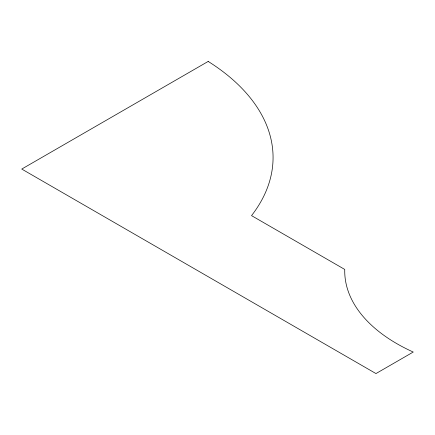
<?xml version="1.0" encoding="UTF-8"?>
<svg xmlns="http://www.w3.org/2000/svg" width="435" height="435" viewBox="0 0 435 435"><rect width="100%" height="100%" fill="white"/><g stroke="black" fill="none" stroke-linecap="round" stroke-linejoin="round"><path stroke-width="0.65" d="M208.18 61.433L21.75 169.063L375.965 373.567L413.25 352.04A177.986 102.758 0 0 1 344.748 269.439L251.533 215.624A245.922 141.979 0 0 0 208.18 61.433"/></g></svg>
